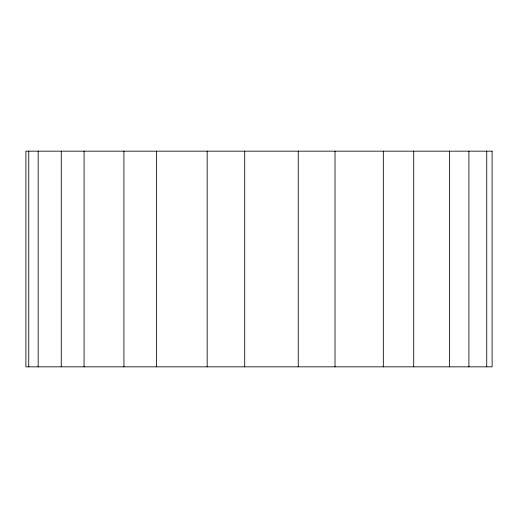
<?xml version="1.0" encoding="UTF-8"?>
<svg xmlns="http://www.w3.org/2000/svg" width="518" height="518" viewBox="0 0 518 518"><rect width="100%" height="100%" fill="white"/><g stroke="black" fill="none" stroke-linecap="round" stroke-linejoin="round"><path stroke-width="0.78" d="M486.726 151.159L486.726 366.841M468.913 151.159L468.913 366.841M449.559 151.159L449.559 366.841M413.714 151.159L413.714 366.841M383.32 151.159L383.32 366.841M335.01 151.159L335.01 366.841M298.245 151.159L298.245 366.841M244.697 151.159L244.697 366.841M207.168 151.159L207.168 366.841M156.514 151.159L156.514 366.841M123.938 151.159L123.938 366.841M84.058 151.159L84.058 366.841M61.266 151.159L61.266 366.841M38.177 151.159L38.177 366.841M28.749 151.159L28.749 366.841M492.1 151.159L25.9 151.159L25.9 366.841L492.1 366.841L492.1 151.159"/></g></svg>
